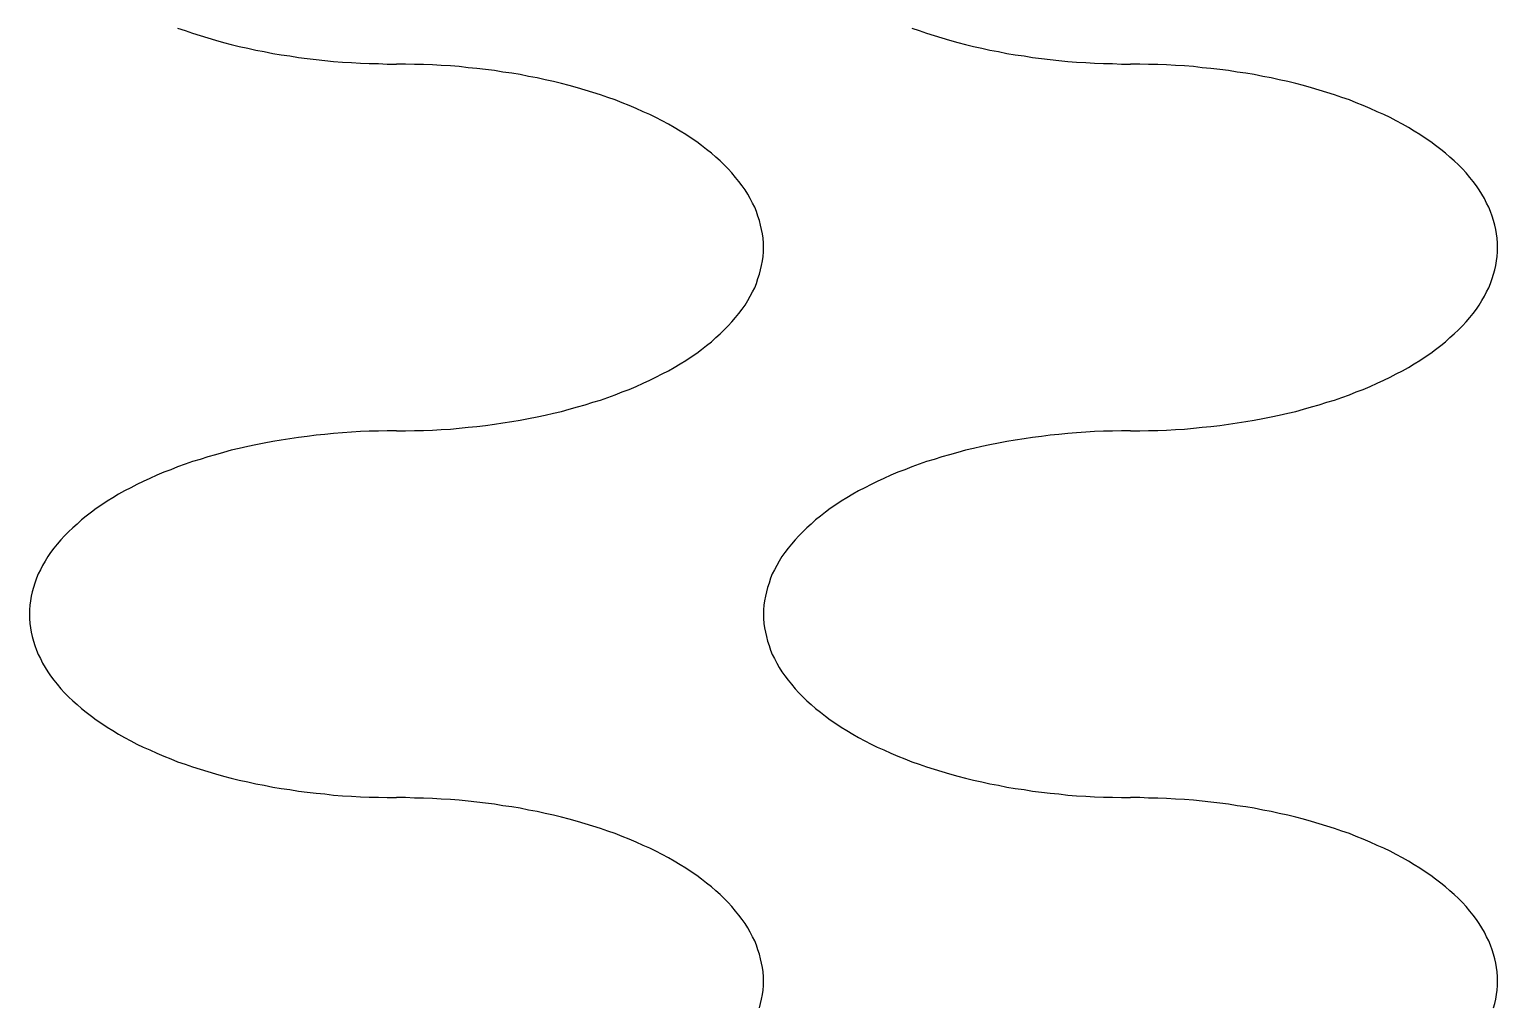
# Model space of a CAD drawing. Extents: x 0 to 40, y 0 to 70.
# Drawn here: x 29.6 to 30, y 54.4433 to 54.7094 of the extents above; entities that cross this region are included whole.
import ezdxf

# ---------------------------------------------------------------- set-up
doc = ezdxf.new("R2010")
doc.units = 0
doc.layers.add('AL_FOIL', color=2, linetype='CONTINUOUS')

msp = doc.modelspace()

# ---------------------------------------------------------------- linework, layer by layer
at = {"layer": 'AL_FOIL'}
for p, q in [((29.6404, 54.7098), (29.6424, 54.7091)), ((29.6424, 54.7091), (29.6444, 54.7084)), ((29.6444, 54.7084), (29.6465, 54.7078)), ((29.8404, 54.7098), (29.8424, 54.7091)), ((29.8424, 54.7091), (29.8444, 54.7084)), ((29.8444, 54.7084), (29.8465, 54.7078)), ((29.6465, 54.7078), (29.6486, 54.7071)), ((29.6486, 54.7071), (29.6507, 54.7065)), ((29.6507, 54.7065), (29.6529, 54.7059)), ((29.6529, 54.7059), (29.655, 54.7053)), ((29.655, 54.7053), (29.6572, 54.7048)), ((29.6572, 54.7048), (29.6595, 54.7043)), ((29.6595, 54.7043), (29.6617, 54.7038)), ((29.8465, 54.7078), (29.8486, 54.7071)), ((29.8486, 54.7071), (29.8507, 54.7065)), ((29.8507, 54.7065), (29.8529, 54.7059)), ((29.8529, 54.7059), (29.855, 54.7053)), ((29.855, 54.7053), (29.8572, 54.7048)), ((29.8572, 54.7048), (29.8595, 54.7043)), ((29.8595, 54.7043), (29.8617, 54.7038)), ((29.6617, 54.7038), (29.664, 54.7034)), ((29.664, 54.7034), (29.6663, 54.7029)), ((29.6663, 54.7029), (29.6686, 54.7025)), ((29.6686, 54.7025), (29.671, 54.7022)), ((29.671, 54.7022), (29.6733, 54.7018)), ((29.6733, 54.7018), (29.6757, 54.7015)), ((29.6757, 54.7015), (29.6781, 54.7012)), ((29.6781, 54.7012), (29.6805, 54.701)), ((29.6805, 54.701), (29.6829, 54.7007)), ((29.6829, 54.7007), (29.6853, 54.7005)), ((29.6853, 54.7005), (29.6878, 54.7004)), ((29.6878, 54.7004), (29.6902, 54.7002)), ((29.6902, 54.7002), (29.6926, 54.7001)), ((29.6926, 54.7001), (29.6951, 54.7001)), ((29.6951, 54.7001), (29.6975, 54.7)), ((29.6975, 54.7), (29.7, 54.7)), ((29.7025, 54.7), (29.7, 54.7)), ((29.7049, 54.6999), (29.7025, 54.7)), ((29.8617, 54.7038), (29.864, 54.7034)), ((29.864, 54.7034), (29.8663, 54.7029)), ((29.8663, 54.7029), (29.8686, 54.7025)), ((29.8686, 54.7025), (29.871, 54.7022)), ((29.871, 54.7022), (29.8733, 54.7018)), ((29.8733, 54.7018), (29.8757, 54.7015)), ((29.8757, 54.7015), (29.8781, 54.7012)), ((29.8781, 54.7012), (29.8805, 54.701)), ((29.8805, 54.701), (29.8829, 54.7007)), ((29.8829, 54.7007), (29.8853, 54.7005)), ((29.8853, 54.7005), (29.8878, 54.7004)), ((29.8878, 54.7004), (29.8902, 54.7002)), ((29.8902, 54.7002), (29.8926, 54.7001)), ((29.8926, 54.7001), (29.8951, 54.7001)), ((29.8951, 54.7001), (29.8975, 54.7)), ((29.8975, 54.7), (29.9, 54.7)), ((29.9025, 54.7), (29.9, 54.7)), ((29.9049, 54.6999), (29.9025, 54.7)), ((29.7074, 54.6999), (29.7049, 54.6999)), ((29.7098, 54.6998), (29.7074, 54.6999)), ((29.7122, 54.6996), (29.7098, 54.6998)), ((29.7147, 54.6995), (29.7122, 54.6996)), ((29.7171, 54.6993), (29.7147, 54.6995)), ((29.7195, 54.699), (29.7171, 54.6993)), ((29.7219, 54.6988), (29.7195, 54.699)), ((29.7243, 54.6985), (29.7219, 54.6988)), ((29.7267, 54.6982), (29.7243, 54.6985)), ((29.729, 54.6978), (29.7267, 54.6982)), ((29.7314, 54.6975), (29.729, 54.6978)), ((29.7337, 54.6971), (29.7314, 54.6975)), ((29.736, 54.6966), (29.7337, 54.6971)), ((29.7383, 54.6962), (29.736, 54.6966)), ((29.7405, 54.6957), (29.7383, 54.6962)), ((29.9074, 54.6999), (29.9049, 54.6999)), ((29.9098, 54.6998), (29.9074, 54.6999)), ((29.9122, 54.6996), (29.9098, 54.6998)), ((29.9147, 54.6995), (29.9122, 54.6996)), ((29.9171, 54.6993), (29.9147, 54.6995)), ((29.9195, 54.699), (29.9171, 54.6993)), ((29.9219, 54.6988), (29.9195, 54.699)), ((29.9243, 54.6985), (29.9219, 54.6988)), ((29.9267, 54.6982), (29.9243, 54.6985)), ((29.929, 54.6978), (29.9267, 54.6982)), ((29.9314, 54.6975), (29.929, 54.6978)), ((29.9337, 54.6971), (29.9314, 54.6975)), ((29.936, 54.6966), (29.9337, 54.6971)), ((29.9383, 54.6962), (29.936, 54.6966)), ((29.9405, 54.6957), (29.9383, 54.6962)), ((29.7428, 54.6952), (29.7405, 54.6957)), ((29.745, 54.6947), (29.7428, 54.6952)), ((29.7471, 54.6941), (29.745, 54.6947)), ((29.7493, 54.6935), (29.7471, 54.6941)), ((29.7514, 54.6929), (29.7493, 54.6935)), ((29.7535, 54.6922), (29.7514, 54.6929)), ((29.7556, 54.6916), (29.7535, 54.6922)), ((29.9428, 54.6952), (29.9405, 54.6957)), ((29.945, 54.6947), (29.9428, 54.6952)), ((29.9471, 54.6941), (29.945, 54.6947)), ((29.9493, 54.6935), (29.9471, 54.6941)), ((29.9514, 54.6929), (29.9493, 54.6935)), ((29.9535, 54.6922), (29.9514, 54.6929)), ((29.9556, 54.6916), (29.9535, 54.6922)), ((29.7576, 54.6909), (29.7556, 54.6916)), ((29.7596, 54.6902), (29.7576, 54.6909)), ((29.7615, 54.6894), (29.7596, 54.6902)), ((29.7634, 54.6887), (29.7615, 54.6894)), ((29.7653, 54.6879), (29.7634, 54.6887)), ((29.9576, 54.6909), (29.9556, 54.6916)), ((29.9596, 54.6902), (29.9576, 54.6909)), ((29.9615, 54.6894), (29.9596, 54.6902)), ((29.9634, 54.6887), (29.9615, 54.6894)), ((29.9653, 54.6879), (29.9634, 54.6887)), ((29.7672, 54.687), (29.7653, 54.6879)), ((29.769, 54.6862), (29.7672, 54.687)), ((29.7707, 54.6854), (29.769, 54.6862)), ((29.7724, 54.6845), (29.7707, 54.6854)), ((29.7741, 54.6836), (29.7724, 54.6845)), ((29.9672, 54.687), (29.9653, 54.6879)), ((29.969, 54.6862), (29.9672, 54.687)), ((29.9707, 54.6854), (29.969, 54.6862)), ((29.9724, 54.6845), (29.9707, 54.6854)), ((29.9741, 54.6836), (29.9724, 54.6845)), ((29.7757, 54.6827), (29.7741, 54.6836)), ((29.7773, 54.6817), (29.7757, 54.6827)), ((29.7788, 54.6808), (29.7773, 54.6817)), ((29.7803, 54.6798), (29.7788, 54.6808)), ((29.9757, 54.6827), (29.9741, 54.6836)), ((29.9773, 54.6817), (29.9757, 54.6827)), ((29.9788, 54.6808), (29.9773, 54.6817)), ((29.9803, 54.6798), (29.9788, 54.6808)), ((29.7818, 54.6788), (29.7803, 54.6798)), ((29.7831, 54.6778), (29.7818, 54.6788)), ((29.7845, 54.6767), (29.7831, 54.6778)), ((29.7858, 54.6757), (29.7845, 54.6767)), ((29.9818, 54.6788), (29.9803, 54.6798)), ((29.9831, 54.6778), (29.9818, 54.6788)), ((29.9845, 54.6767), (29.9831, 54.6778)), ((29.9858, 54.6757), (29.9845, 54.6767)), ((29.787, 54.6746), (29.7858, 54.6757)), ((29.7882, 54.6736), (29.787, 54.6746)), ((29.7893, 54.6725), (29.7882, 54.6736)), ((29.7904, 54.6714), (29.7893, 54.6725)), ((29.987, 54.6746), (29.9858, 54.6757)), ((29.9882, 54.6736), (29.987, 54.6746)), ((29.9893, 54.6725), (29.9882, 54.6736)), ((29.9904, 54.6714), (29.9893, 54.6725)), ((29.7914, 54.6703), (29.7904, 54.6714)), ((29.7924, 54.6691), (29.7914, 54.6703)), ((29.7933, 54.668), (29.7924, 54.6691)), ((29.7942, 54.6668), (29.7933, 54.668)), ((29.9914, 54.6703), (29.9904, 54.6714)), ((29.9924, 54.6691), (29.9914, 54.6703)), ((29.9933, 54.668), (29.9924, 54.6691)), ((29.9942, 54.6668), (29.9933, 54.668)), ((29.795, 54.6657), (29.7942, 54.6668)), ((29.7957, 54.6645), (29.795, 54.6657)), ((29.7964, 54.6633), (29.7957, 54.6645)), ((29.995, 54.6657), (29.9942, 54.6668)), ((29.9957, 54.6645), (29.995, 54.6657)), ((29.9964, 54.6633), (29.9957, 54.6645)), ((29.797, 54.6621), (29.7964, 54.6633)), ((29.7976, 54.661), (29.797, 54.6621)), ((29.7981, 54.6598), (29.7976, 54.661)), ((29.997, 54.6621), (29.9964, 54.6633)), ((29.9976, 54.661), (29.997, 54.6621)), ((29.9981, 54.6598), (29.9976, 54.661)), ((29.7985, 54.6585), (29.7981, 54.6598)), ((29.7989, 54.6573), (29.7985, 54.6585)), ((29.7992, 54.6561), (29.7989, 54.6573)), ((29.7995, 54.6549), (29.7992, 54.6561)), ((29.9985, 54.6585), (29.9981, 54.6598)), ((29.9989, 54.6573), (29.9985, 54.6585)), ((29.9992, 54.6561), (29.9989, 54.6573)), ((29.9995, 54.6549), (29.9992, 54.6561)), ((29.7997, 54.6537), (29.7995, 54.6549)), ((29.7999, 54.6525), (29.7997, 54.6537)), ((29.8, 54.6512), (29.7999, 54.6525)), ((29.9997, 54.6537), (29.9995, 54.6549)), ((29.9999, 54.6525), (29.9997, 54.6537)), ((30, 54.6512), (29.9999, 54.6525)), ((29.7999, 54.6475), (29.8, 54.6488)), ((29.8, 54.65), (29.8, 54.6512)), ((29.8, 54.6488), (29.8, 54.65)), ((29.9999, 54.6475), (30, 54.6488)), ((30, 54.65), (30, 54.6512)), ((30, 54.6488), (30, 54.65)), ((29.7992, 54.6439), (29.7995, 54.6451)), ((29.7995, 54.6451), (29.7997, 54.6463)), ((29.7997, 54.6463), (29.7999, 54.6475)), ((29.9992, 54.6439), (29.9995, 54.6451)), ((29.9995, 54.6451), (29.9997, 54.6463)), ((29.9997, 54.6463), (29.9999, 54.6475)), ((29.7976, 54.639), (29.7981, 54.6402)), ((29.7981, 54.6402), (29.7985, 54.6415)), ((29.7985, 54.6415), (29.7989, 54.6427)), ((29.7989, 54.6427), (29.7992, 54.6439)), ((29.9976, 54.639), (29.9981, 54.6402)), ((29.9981, 54.6402), (29.9985, 54.6415)), ((29.9985, 54.6415), (29.9989, 54.6427)), ((29.9989, 54.6427), (29.9992, 54.6439)), ((29.7957, 54.6355), (29.7964, 54.6367)), ((29.7964, 54.6367), (29.797, 54.6379)), ((29.797, 54.6379), (29.7976, 54.639)), ((29.9957, 54.6355), (29.9964, 54.6367)), ((29.9964, 54.6367), (29.997, 54.6379)), ((29.997, 54.6379), (29.9976, 54.639)), ((29.7924, 54.6309), (29.7933, 54.632)), ((29.7933, 54.632), (29.7942, 54.6332)), ((29.7942, 54.6332), (29.795, 54.6343)), ((29.795, 54.6343), (29.7957, 54.6355)), ((29.9924, 54.6309), (29.9933, 54.632)), ((29.9933, 54.632), (29.9942, 54.6332)), ((29.9942, 54.6332), (29.995, 54.6343)), ((29.995, 54.6343), (29.9957, 54.6355)), ((29.7893, 54.6275), (29.7904, 54.6286)), ((29.7904, 54.6286), (29.7914, 54.6297)), ((29.7914, 54.6297), (29.7924, 54.6309)), ((29.9893, 54.6275), (29.9904, 54.6286)), ((29.9904, 54.6286), (29.9914, 54.6297)), ((29.9914, 54.6297), (29.9924, 54.6309)), ((29.7845, 54.6233), (29.7858, 54.6243)), ((29.7858, 54.6243), (29.787, 54.6254)), ((29.787, 54.6254), (29.7882, 54.6264)), ((29.7882, 54.6264), (29.7893, 54.6275)), ((29.9845, 54.6233), (29.9858, 54.6243)), ((29.9858, 54.6243), (29.987, 54.6254)), ((29.987, 54.6254), (29.9882, 54.6264)), ((29.9882, 54.6264), (29.9893, 54.6275)), ((29.7788, 54.6192), (29.7803, 54.6202)), ((29.7803, 54.6202), (29.7818, 54.6212)), ((29.7818, 54.6212), (29.7831, 54.6222)), ((29.7831, 54.6222), (29.7845, 54.6233)), ((29.9788, 54.6192), (29.9803, 54.6202)), ((29.9803, 54.6202), (29.9818, 54.6212)), ((29.9818, 54.6212), (29.9831, 54.6222)), ((29.9831, 54.6222), (29.9845, 54.6233)), ((29.7724, 54.6155), (29.7741, 54.6164)), ((29.7741, 54.6164), (29.7757, 54.6173)), ((29.7757, 54.6173), (29.7773, 54.6183)), ((29.7773, 54.6183), (29.7788, 54.6192)), ((29.9724, 54.6155), (29.9741, 54.6164)), ((29.9741, 54.6164), (29.9757, 54.6173)), ((29.9757, 54.6173), (29.9773, 54.6183)), ((29.9773, 54.6183), (29.9788, 54.6192)), ((29.7634, 54.6113), (29.7653, 54.6121)), ((29.7653, 54.6121), (29.7672, 54.613)), ((29.7672, 54.613), (29.769, 54.6138)), ((29.769, 54.6138), (29.7707, 54.6146)), ((29.7707, 54.6146), (29.7724, 54.6155)), ((29.9634, 54.6113), (29.9653, 54.6121)), ((29.9653, 54.6121), (29.9672, 54.613)), ((29.9672, 54.613), (29.969, 54.6138)), ((29.969, 54.6138), (29.9707, 54.6146)), ((29.9707, 54.6146), (29.9724, 54.6155)), ((29.7535, 54.6078), (29.7556, 54.6084)), ((29.7556, 54.6084), (29.7576, 54.6091)), ((29.7576, 54.6091), (29.7596, 54.6098)), ((29.7596, 54.6098), (29.7615, 54.6106)), ((29.7615, 54.6106), (29.7634, 54.6113)), ((29.9535, 54.6078), (29.9556, 54.6084)), ((29.9556, 54.6084), (29.9576, 54.6091)), ((29.9576, 54.6091), (29.9596, 54.6098)), ((29.9596, 54.6098), (29.9615, 54.6106)), ((29.9615, 54.6106), (29.9634, 54.6113)), ((29.7383, 54.6038), (29.7405, 54.6043)), ((29.7405, 54.6043), (29.7428, 54.6048)), ((29.7428, 54.6048), (29.745, 54.6053)), ((29.745, 54.6053), (29.7471, 54.6059)), ((29.7471, 54.6059), (29.7493, 54.6065)), ((29.7493, 54.6065), (29.7514, 54.6071)), ((29.7514, 54.6071), (29.7535, 54.6078)), ((29.9383, 54.6038), (29.9405, 54.6043)), ((29.9405, 54.6043), (29.9428, 54.6048)), ((29.9428, 54.6048), (29.945, 54.6053)), ((29.945, 54.6053), (29.9471, 54.6059)), ((29.9471, 54.6059), (29.9493, 54.6065)), ((29.9493, 54.6065), (29.9514, 54.6071)), ((29.9514, 54.6071), (29.9535, 54.6078)), ((29.6975, 54.6), (29.6951, 54.5999)), ((29.7, 54.6), (29.6975, 54.6)), ((29.7, 54.6), (29.7025, 54.6)), ((29.7025, 54.6), (29.7049, 54.6001)), ((29.7049, 54.6001), (29.7074, 54.6001)), ((29.7074, 54.6001), (29.7098, 54.6002)), ((29.7098, 54.6002), (29.7122, 54.6004)), ((29.7122, 54.6004), (29.7147, 54.6005)), ((29.7147, 54.6005), (29.7171, 54.6007)), ((29.7171, 54.6007), (29.7195, 54.601)), ((29.7195, 54.601), (29.7219, 54.6012)), ((29.7219, 54.6012), (29.7243, 54.6015)), ((29.7243, 54.6015), (29.7267, 54.6018)), ((29.7267, 54.6018), (29.729, 54.6022)), ((29.729, 54.6022), (29.7314, 54.6025)), ((29.7314, 54.6025), (29.7337, 54.6029)), ((29.7337, 54.6029), (29.736, 54.6034)), ((29.736, 54.6034), (29.7383, 54.6038)), ((29.8975, 54.6), (29.8951, 54.5999)), ((29.9, 54.6), (29.8975, 54.6)), ((29.9, 54.6), (29.9025, 54.6)), ((29.9025, 54.6), (29.9049, 54.6001)), ((29.9049, 54.6001), (29.9074, 54.6001)), ((29.9074, 54.6001), (29.9098, 54.6002)), ((29.9098, 54.6002), (29.9122, 54.6004)), ((29.9122, 54.6004), (29.9147, 54.6005)), ((29.9147, 54.6005), (29.9171, 54.6007)), ((29.9171, 54.6007), (29.9195, 54.601)), ((29.9195, 54.601), (29.9219, 54.6012)), ((29.9219, 54.6012), (29.9243, 54.6015)), ((29.9243, 54.6015), (29.9267, 54.6018)), ((29.9267, 54.6018), (29.929, 54.6022)), ((29.929, 54.6022), (29.9314, 54.6025)), ((29.9314, 54.6025), (29.9337, 54.6029)), ((29.9337, 54.6029), (29.936, 54.6034)), ((29.936, 54.6034), (29.9383, 54.6038)), ((29.6617, 54.5962), (29.6595, 54.5957)), ((29.664, 54.5966), (29.6617, 54.5962)), ((29.6663, 54.5971), (29.664, 54.5966)), ((29.6686, 54.5975), (29.6663, 54.5971)), ((29.671, 54.5978), (29.6686, 54.5975)), ((29.6733, 54.5982), (29.671, 54.5978)), ((29.6757, 54.5985), (29.6733, 54.5982)), ((29.6781, 54.5988), (29.6757, 54.5985)), ((29.6805, 54.599), (29.6781, 54.5988)), ((29.6829, 54.5993), (29.6805, 54.599)), ((29.6853, 54.5995), (29.6829, 54.5993)), ((29.6878, 54.5996), (29.6853, 54.5995)), ((29.6902, 54.5998), (29.6878, 54.5996)), ((29.6926, 54.5999), (29.6902, 54.5998)), ((29.6951, 54.5999), (29.6926, 54.5999)), ((29.8617, 54.5962), (29.8595, 54.5957)), ((29.864, 54.5966), (29.8617, 54.5962)), ((29.8663, 54.5971), (29.864, 54.5966)), ((29.8686, 54.5975), (29.8663, 54.5971)), ((29.871, 54.5978), (29.8686, 54.5975)), ((29.8733, 54.5982), (29.871, 54.5978)), ((29.8757, 54.5985), (29.8733, 54.5982)), ((29.8781, 54.5988), (29.8757, 54.5985)), ((29.8805, 54.599), (29.8781, 54.5988)), ((29.8829, 54.5993), (29.8805, 54.599)), ((29.8853, 54.5995), (29.8829, 54.5993)), ((29.8878, 54.5996), (29.8853, 54.5995)), ((29.8902, 54.5998), (29.8878, 54.5996)), ((29.8926, 54.5999), (29.8902, 54.5998)), ((29.8951, 54.5999), (29.8926, 54.5999)), ((29.6465, 54.5922), (29.6444, 54.5916)), ((29.6486, 54.5929), (29.6465, 54.5922)), ((29.6507, 54.5935), (29.6486, 54.5929)), ((29.6529, 54.5941), (29.6507, 54.5935)), ((29.655, 54.5947), (29.6529, 54.5941)), ((29.6572, 54.5952), (29.655, 54.5947)), ((29.6595, 54.5957), (29.6572, 54.5952)), ((29.8465, 54.5922), (29.8444, 54.5916)), ((29.8486, 54.5929), (29.8465, 54.5922)), ((29.8507, 54.5935), (29.8486, 54.5929)), ((29.8529, 54.5941), (29.8507, 54.5935)), ((29.855, 54.5947), (29.8529, 54.5941)), ((29.8572, 54.5952), (29.855, 54.5947)), ((29.8595, 54.5957), (29.8572, 54.5952)), ((29.6366, 54.5887), (29.6347, 54.5879)), ((29.6385, 54.5894), (29.6366, 54.5887)), ((29.6404, 54.5902), (29.6385, 54.5894)), ((29.6424, 54.5909), (29.6404, 54.5902)), ((29.6444, 54.5916), (29.6424, 54.5909)), ((29.8366, 54.5887), (29.8347, 54.5879)), ((29.8385, 54.5894), (29.8366, 54.5887)), ((29.8404, 54.5902), (29.8385, 54.5894)), ((29.8424, 54.5909), (29.8404, 54.5902)), ((29.8444, 54.5916), (29.8424, 54.5909)), ((29.6276, 54.5845), (29.6259, 54.5836)), ((29.6293, 54.5854), (29.6276, 54.5845)), ((29.631, 54.5862), (29.6293, 54.5854)), ((29.6328, 54.587), (29.631, 54.5862)), ((29.6347, 54.5879), (29.6328, 54.587)), ((29.8276, 54.5845), (29.8259, 54.5836)), ((29.8293, 54.5854), (29.8276, 54.5845)), ((29.831, 54.5862), (29.8293, 54.5854)), ((29.8328, 54.587), (29.831, 54.5862)), ((29.8347, 54.5879), (29.8328, 54.587)), ((29.6212, 54.5808), (29.6197, 54.5798)), ((29.6227, 54.5817), (29.6212, 54.5808)), ((29.6243, 54.5827), (29.6227, 54.5817)), ((29.6259, 54.5836), (29.6243, 54.5827)), ((29.8212, 54.5808), (29.8197, 54.5798)), ((29.8227, 54.5817), (29.8212, 54.5808)), ((29.8243, 54.5827), (29.8227, 54.5817)), ((29.8259, 54.5836), (29.8243, 54.5827)), ((29.6155, 54.5767), (29.6142, 54.5757)), ((29.6169, 54.5778), (29.6155, 54.5767)), ((29.6182, 54.5788), (29.6169, 54.5778)), ((29.6197, 54.5798), (29.6182, 54.5788)), ((29.8155, 54.5767), (29.8142, 54.5757)), ((29.8169, 54.5778), (29.8155, 54.5767)), ((29.8182, 54.5788), (29.8169, 54.5778)), ((29.8197, 54.5798), (29.8182, 54.5788)), ((29.6107, 54.5725), (29.6096, 54.5714)), ((29.6118, 54.5736), (29.6107, 54.5725)), ((29.613, 54.5746), (29.6118, 54.5736)), ((29.6142, 54.5757), (29.613, 54.5746)), ((29.8107, 54.5725), (29.8096, 54.5714)), ((29.8118, 54.5736), (29.8107, 54.5725)), ((29.813, 54.5746), (29.8118, 54.5736)), ((29.8142, 54.5757), (29.813, 54.5746)), ((29.6067, 54.568), (29.6058, 54.5668)), ((29.6076, 54.5691), (29.6067, 54.568)), ((29.6086, 54.5703), (29.6076, 54.5691)), ((29.6096, 54.5714), (29.6086, 54.5703)), ((29.8067, 54.568), (29.8058, 54.5668)), ((29.8076, 54.5691), (29.8067, 54.568)), ((29.8086, 54.5703), (29.8076, 54.5691)), ((29.8096, 54.5714), (29.8086, 54.5703)), ((29.6043, 54.5645), (29.6036, 54.5633)), ((29.605, 54.5657), (29.6043, 54.5645)), ((29.6058, 54.5668), (29.605, 54.5657)), ((29.8043, 54.5645), (29.8036, 54.5633)), ((29.805, 54.5657), (29.8043, 54.5645)), ((29.8058, 54.5668), (29.805, 54.5657)), ((29.6024, 54.561), (29.6019, 54.5598)), ((29.603, 54.5621), (29.6024, 54.561)), ((29.6036, 54.5633), (29.603, 54.5621)), ((29.8024, 54.561), (29.8019, 54.5598)), ((29.803, 54.5621), (29.8024, 54.561)), ((29.8036, 54.5633), (29.803, 54.5621)), ((29.6008, 54.5561), (29.6005, 54.5549)), ((29.6011, 54.5573), (29.6008, 54.5561)), ((29.6015, 54.5585), (29.6011, 54.5573)), ((29.6019, 54.5598), (29.6015, 54.5585)), ((29.8008, 54.5561), (29.8005, 54.5549)), ((29.8011, 54.5573), (29.8008, 54.5561)), ((29.8015, 54.5585), (29.8011, 54.5573)), ((29.8019, 54.5598), (29.8015, 54.5585)), ((29.6001, 54.5525), (29.6, 54.5512)), ((29.6003, 54.5537), (29.6001, 54.5525)), ((29.6005, 54.5549), (29.6003, 54.5537)), ((29.8001, 54.5525), (29.8, 54.5512)), ((29.8003, 54.5537), (29.8001, 54.5525)), ((29.8005, 54.5549), (29.8003, 54.5537)), ((29.6, 54.5512), (29.6, 54.55)), ((29.6, 54.55), (29.6, 54.5488)), ((29.6, 54.5488), (29.6001, 54.5475)), ((29.8, 54.5512), (29.8, 54.55)), ((29.8, 54.55), (29.8, 54.5488)), ((29.8, 54.5488), (29.8001, 54.5475)), ((29.6001, 54.5475), (29.6003, 54.5463)), ((29.6003, 54.5463), (29.6005, 54.5451)), ((29.6005, 54.5451), (29.6008, 54.5439)), ((29.8001, 54.5475), (29.8003, 54.5463)), ((29.8003, 54.5463), (29.8005, 54.5451)), ((29.8005, 54.5451), (29.8008, 54.5439)), ((29.6008, 54.5439), (29.6011, 54.5427)), ((29.6011, 54.5427), (29.6015, 54.5415)), ((29.6015, 54.5415), (29.6019, 54.5402)), ((29.6019, 54.5402), (29.6024, 54.539)), ((29.8008, 54.5439), (29.8011, 54.5427)), ((29.8011, 54.5427), (29.8015, 54.5415)), ((29.8015, 54.5415), (29.8019, 54.5402)), ((29.8019, 54.5402), (29.8024, 54.539)), ((29.6024, 54.539), (29.603, 54.5379)), ((29.603, 54.5379), (29.6036, 54.5367)), ((29.6036, 54.5367), (29.6043, 54.5355)), ((29.8024, 54.539), (29.803, 54.5379)), ((29.803, 54.5379), (29.8036, 54.5367)), ((29.8036, 54.5367), (29.8043, 54.5355)), ((29.6043, 54.5355), (29.605, 54.5343)), ((29.605, 54.5343), (29.6058, 54.5332)), ((29.6058, 54.5332), (29.6067, 54.532)), ((29.6067, 54.532), (29.6076, 54.5309)), ((29.8043, 54.5355), (29.805, 54.5343)), ((29.805, 54.5343), (29.8058, 54.5332)), ((29.8058, 54.5332), (29.8067, 54.532)), ((29.8067, 54.532), (29.8076, 54.5309)), ((29.6076, 54.5309), (29.6086, 54.5297)), ((29.6086, 54.5297), (29.6096, 54.5286)), ((29.6096, 54.5286), (29.6107, 54.5275)), ((29.8076, 54.5309), (29.8086, 54.5297)), ((29.8086, 54.5297), (29.8096, 54.5286)), ((29.8096, 54.5286), (29.8107, 54.5275)), ((29.6107, 54.5275), (29.6118, 54.5264)), ((29.6118, 54.5264), (29.613, 54.5254)), ((29.613, 54.5254), (29.6142, 54.5243)), ((29.6142, 54.5243), (29.6155, 54.5233)), ((29.8107, 54.5275), (29.8118, 54.5264)), ((29.8118, 54.5264), (29.813, 54.5254)), ((29.813, 54.5254), (29.8142, 54.5243)), ((29.8142, 54.5243), (29.8155, 54.5233)), ((29.6155, 54.5233), (29.6169, 54.5222)), ((29.6169, 54.5222), (29.6182, 54.5212)), ((29.6182, 54.5212), (29.6197, 54.5202)), ((29.6197, 54.5202), (29.6212, 54.5192)), ((29.8155, 54.5233), (29.8169, 54.5222)), ((29.8169, 54.5222), (29.8182, 54.5212)), ((29.8182, 54.5212), (29.8197, 54.5202)), ((29.8197, 54.5202), (29.8212, 54.5192)), ((29.6212, 54.5192), (29.6227, 54.5183)), ((29.6227, 54.5183), (29.6243, 54.5173)), ((29.6243, 54.5173), (29.6259, 54.5164)), ((29.6259, 54.5164), (29.6276, 54.5155)), ((29.8212, 54.5192), (29.8227, 54.5183)), ((29.8227, 54.5183), (29.8243, 54.5173)), ((29.8243, 54.5173), (29.8259, 54.5164)), ((29.8259, 54.5164), (29.8276, 54.5155)), ((29.6276, 54.5155), (29.6293, 54.5146)), ((29.6293, 54.5146), (29.631, 54.5138)), ((29.631, 54.5138), (29.6328, 54.513)), ((29.6328, 54.513), (29.6347, 54.5121)), ((29.6347, 54.5121), (29.6366, 54.5113)), ((29.8276, 54.5155), (29.8293, 54.5146)), ((29.8293, 54.5146), (29.831, 54.5138)), ((29.831, 54.5138), (29.8328, 54.513)), ((29.8328, 54.513), (29.8347, 54.5121)), ((29.8347, 54.5121), (29.8366, 54.5113)), ((29.6366, 54.5113), (29.6385, 54.5106)), ((29.6385, 54.5106), (29.6404, 54.5098)), ((29.6404, 54.5098), (29.6424, 54.5091)), ((29.6424, 54.5091), (29.6444, 54.5084)), ((29.6444, 54.5084), (29.6465, 54.5078)), ((29.8366, 54.5113), (29.8385, 54.5106)), ((29.8385, 54.5106), (29.8404, 54.5098)), ((29.8404, 54.5098), (29.8424, 54.5091)), ((29.8424, 54.5091), (29.8444, 54.5084)), ((29.8444, 54.5084), (29.8465, 54.5078)), ((29.6465, 54.5078), (29.6486, 54.5071)), ((29.6486, 54.5071), (29.6507, 54.5065)), ((29.6507, 54.5065), (29.6529, 54.5059)), ((29.6529, 54.5059), (29.655, 54.5053)), ((29.655, 54.5053), (29.6572, 54.5048)), ((29.6572, 54.5048), (29.6595, 54.5043)), ((29.6595, 54.5043), (29.6617, 54.5038)), ((29.8465, 54.5078), (29.8486, 54.5071)), ((29.8486, 54.5071), (29.8507, 54.5065)), ((29.8507, 54.5065), (29.8529, 54.5059)), ((29.8529, 54.5059), (29.855, 54.5053)), ((29.855, 54.5053), (29.8572, 54.5048)), ((29.8572, 54.5048), (29.8595, 54.5043)), ((29.8595, 54.5043), (29.8617, 54.5038)), ((29.6617, 54.5038), (29.664, 54.5034)), ((29.664, 54.5034), (29.6663, 54.5029)), ((29.6663, 54.5029), (29.6686, 54.5025)), ((29.6686, 54.5025), (29.671, 54.5022)), ((29.671, 54.5022), (29.6733, 54.5018)), ((29.6733, 54.5018), (29.6757, 54.5015)), ((29.6757, 54.5015), (29.6781, 54.5012)), ((29.6781, 54.5012), (29.6805, 54.501)), ((29.6805, 54.501), (29.6829, 54.5007)), ((29.6829, 54.5007), (29.6853, 54.5005)), ((29.6853, 54.5005), (29.6878, 54.5004)), ((29.6878, 54.5004), (29.6902, 54.5002)), ((29.6902, 54.5002), (29.6926, 54.5001)), ((29.6926, 54.5001), (29.6951, 54.5001)), ((29.6951, 54.5001), (29.6975, 54.5)), ((29.6975, 54.5), (29.7, 54.5)), ((29.7025, 54.5), (29.7, 54.5)), ((29.7049, 54.4999), (29.7025, 54.5)), ((29.8617, 54.5038), (29.864, 54.5034)), ((29.864, 54.5034), (29.8663, 54.5029)), ((29.8663, 54.5029), (29.8686, 54.5025)), ((29.8686, 54.5025), (29.871, 54.5022)), ((29.871, 54.5022), (29.8733, 54.5018)), ((29.8733, 54.5018), (29.8757, 54.5015)), ((29.8757, 54.5015), (29.8781, 54.5012)), ((29.8781, 54.5012), (29.8805, 54.501)), ((29.8805, 54.501), (29.8829, 54.5007)), ((29.8829, 54.5007), (29.8853, 54.5005)), ((29.8853, 54.5005), (29.8878, 54.5004)), ((29.8878, 54.5004), (29.8902, 54.5002)), ((29.8902, 54.5002), (29.8926, 54.5001)), ((29.8926, 54.5001), (29.8951, 54.5001)), ((29.8951, 54.5001), (29.8975, 54.5)), ((29.8975, 54.5), (29.9, 54.5)), ((29.9025, 54.5), (29.9, 54.5)), ((29.9049, 54.4999), (29.9025, 54.5)), ((29.7074, 54.4999), (29.7049, 54.4999)), ((29.7098, 54.4998), (29.7074, 54.4999)), ((29.7122, 54.4996), (29.7098, 54.4998)), ((29.7147, 54.4995), (29.7122, 54.4996)), ((29.7171, 54.4993), (29.7147, 54.4995)), ((29.7195, 54.499), (29.7171, 54.4993)), ((29.7219, 54.4988), (29.7195, 54.499)), ((29.7243, 54.4985), (29.7219, 54.4988)), ((29.7267, 54.4982), (29.7243, 54.4985)), ((29.729, 54.4978), (29.7267, 54.4982)), ((29.7314, 54.4975), (29.729, 54.4978)), ((29.7337, 54.4971), (29.7314, 54.4975)), ((29.736, 54.4966), (29.7337, 54.4971)), ((29.7383, 54.4962), (29.736, 54.4966)), ((29.7405, 54.4957), (29.7383, 54.4962)), ((29.9074, 54.4999), (29.9049, 54.4999)), ((29.9098, 54.4998), (29.9074, 54.4999)), ((29.9122, 54.4996), (29.9098, 54.4998)), ((29.9147, 54.4995), (29.9122, 54.4996)), ((29.9171, 54.4993), (29.9147, 54.4995)), ((29.9195, 54.499), (29.9171, 54.4993)), ((29.9219, 54.4988), (29.9195, 54.499)), ((29.9243, 54.4985), (29.9219, 54.4988)), ((29.9267, 54.4982), (29.9243, 54.4985)), ((29.929, 54.4978), (29.9267, 54.4982)), ((29.9314, 54.4975), (29.929, 54.4978)), ((29.9337, 54.4971), (29.9314, 54.4975)), ((29.936, 54.4966), (29.9337, 54.4971)), ((29.9383, 54.4962), (29.936, 54.4966)), ((29.9405, 54.4957), (29.9383, 54.4962)), ((29.7428, 54.4952), (29.7405, 54.4957)), ((29.745, 54.4947), (29.7428, 54.4952)), ((29.7471, 54.4941), (29.745, 54.4947)), ((29.7493, 54.4935), (29.7471, 54.4941)), ((29.7514, 54.4929), (29.7493, 54.4935)), ((29.7535, 54.4922), (29.7514, 54.4929)), ((29.7556, 54.4916), (29.7535, 54.4922)), ((29.9428, 54.4952), (29.9405, 54.4957)), ((29.945, 54.4947), (29.9428, 54.4952)), ((29.9471, 54.4941), (29.945, 54.4947)), ((29.9493, 54.4935), (29.9471, 54.4941)), ((29.9514, 54.4929), (29.9493, 54.4935)), ((29.9535, 54.4922), (29.9514, 54.4929)), ((29.9556, 54.4916), (29.9535, 54.4922)), ((29.7576, 54.4909), (29.7556, 54.4916)), ((29.7596, 54.4902), (29.7576, 54.4909)), ((29.7615, 54.4894), (29.7596, 54.4902)), ((29.7634, 54.4887), (29.7615, 54.4894)), ((29.7653, 54.4879), (29.7634, 54.4887)), ((29.9576, 54.4909), (29.9556, 54.4916)), ((29.9596, 54.4902), (29.9576, 54.4909)), ((29.9615, 54.4894), (29.9596, 54.4902)), ((29.9634, 54.4887), (29.9615, 54.4894)), ((29.9653, 54.4879), (29.9634, 54.4887)), ((29.7672, 54.487), (29.7653, 54.4879)), ((29.769, 54.4862), (29.7672, 54.487)), ((29.7707, 54.4854), (29.769, 54.4862)), ((29.7724, 54.4845), (29.7707, 54.4854)), ((29.7741, 54.4836), (29.7724, 54.4845)), ((29.9672, 54.487), (29.9653, 54.4879)), ((29.969, 54.4862), (29.9672, 54.487)), ((29.9707, 54.4854), (29.969, 54.4862)), ((29.9724, 54.4845), (29.9707, 54.4854)), ((29.9741, 54.4836), (29.9724, 54.4845)), ((29.7757, 54.4827), (29.7741, 54.4836)), ((29.7773, 54.4817), (29.7757, 54.4827)), ((29.7788, 54.4808), (29.7773, 54.4817)), ((29.7803, 54.4798), (29.7788, 54.4808)), ((29.9757, 54.4827), (29.9741, 54.4836)), ((29.9773, 54.4817), (29.9757, 54.4827)), ((29.9788, 54.4808), (29.9773, 54.4817)), ((29.9803, 54.4798), (29.9788, 54.4808)), ((29.7818, 54.4788), (29.7803, 54.4798)), ((29.7831, 54.4778), (29.7818, 54.4788)), ((29.7845, 54.4767), (29.7831, 54.4778)), ((29.7858, 54.4757), (29.7845, 54.4767)), ((29.9818, 54.4788), (29.9803, 54.4798)), ((29.9831, 54.4778), (29.9818, 54.4788)), ((29.9845, 54.4767), (29.9831, 54.4778)), ((29.9858, 54.4757), (29.9845, 54.4767)), ((29.787, 54.4746), (29.7858, 54.4757)), ((29.7882, 54.4736), (29.787, 54.4746)), ((29.7893, 54.4725), (29.7882, 54.4736)), ((29.7904, 54.4714), (29.7893, 54.4725)), ((29.987, 54.4746), (29.9858, 54.4757)), ((29.9882, 54.4736), (29.987, 54.4746)), ((29.9893, 54.4725), (29.9882, 54.4736)), ((29.9904, 54.4714), (29.9893, 54.4725)), ((29.7914, 54.4703), (29.7904, 54.4714)), ((29.7924, 54.4691), (29.7914, 54.4703)), ((29.7933, 54.468), (29.7924, 54.4691)), ((29.7942, 54.4668), (29.7933, 54.468)), ((29.9914, 54.4703), (29.9904, 54.4714)), ((29.9924, 54.4691), (29.9914, 54.4703)), ((29.9933, 54.468), (29.9924, 54.4691)), ((29.9942, 54.4668), (29.9933, 54.468)), ((29.795, 54.4657), (29.7942, 54.4668)), ((29.7957, 54.4645), (29.795, 54.4657)), ((29.7964, 54.4633), (29.7957, 54.4645)), ((29.995, 54.4657), (29.9942, 54.4668)), ((29.9957, 54.4645), (29.995, 54.4657)), ((29.9964, 54.4633), (29.9957, 54.4645)), ((29.797, 54.4621), (29.7964, 54.4633)), ((29.7976, 54.461), (29.797, 54.4621)), ((29.7981, 54.4598), (29.7976, 54.461)), ((29.997, 54.4621), (29.9964, 54.4633)), ((29.9976, 54.461), (29.997, 54.4621)), ((29.9981, 54.4598), (29.9976, 54.461)), ((29.7985, 54.4585), (29.7981, 54.4598)), ((29.7989, 54.4573), (29.7985, 54.4585)), ((29.7992, 54.4561), (29.7989, 54.4573)), ((29.7995, 54.4549), (29.7992, 54.4561)), ((29.9985, 54.4585), (29.9981, 54.4598)), ((29.9989, 54.4573), (29.9985, 54.4585)), ((29.9992, 54.4561), (29.9989, 54.4573)), ((29.9995, 54.4549), (29.9992, 54.4561)), ((29.7997, 54.4537), (29.7995, 54.4549)), ((29.7999, 54.4525), (29.7997, 54.4537)), ((29.8, 54.4512), (29.7999, 54.4525)), ((29.9997, 54.4537), (29.9995, 54.4549)), ((29.9999, 54.4525), (29.9997, 54.4537)), ((30, 54.4512), (29.9999, 54.4525)), ((29.7999, 54.4475), (29.8, 54.4488)), ((29.8, 54.45), (29.8, 54.4512)), ((29.8, 54.4488), (29.8, 54.45)), ((29.9999, 54.4475), (30, 54.4488)), ((30, 54.45), (30, 54.4512)), ((30, 54.4488), (30, 54.45)), ((29.7992, 54.4439), (29.7995, 54.4451)), ((29.7995, 54.4451), (29.7997, 54.4463)), ((29.7997, 54.4463), (29.7999, 54.4475)), ((29.9992, 54.4439), (29.9995, 54.4451)), ((29.9995, 54.4451), (29.9997, 54.4463)), ((29.9997, 54.4463), (29.9999, 54.4475)), ((29.7989, 54.4427), (29.7992, 54.4439)), ((29.9989, 54.4427), (29.9992, 54.4439))]:
    msp.add_line(p, q, dxfattribs=at)

doc.saveas('drawing.dxf')
